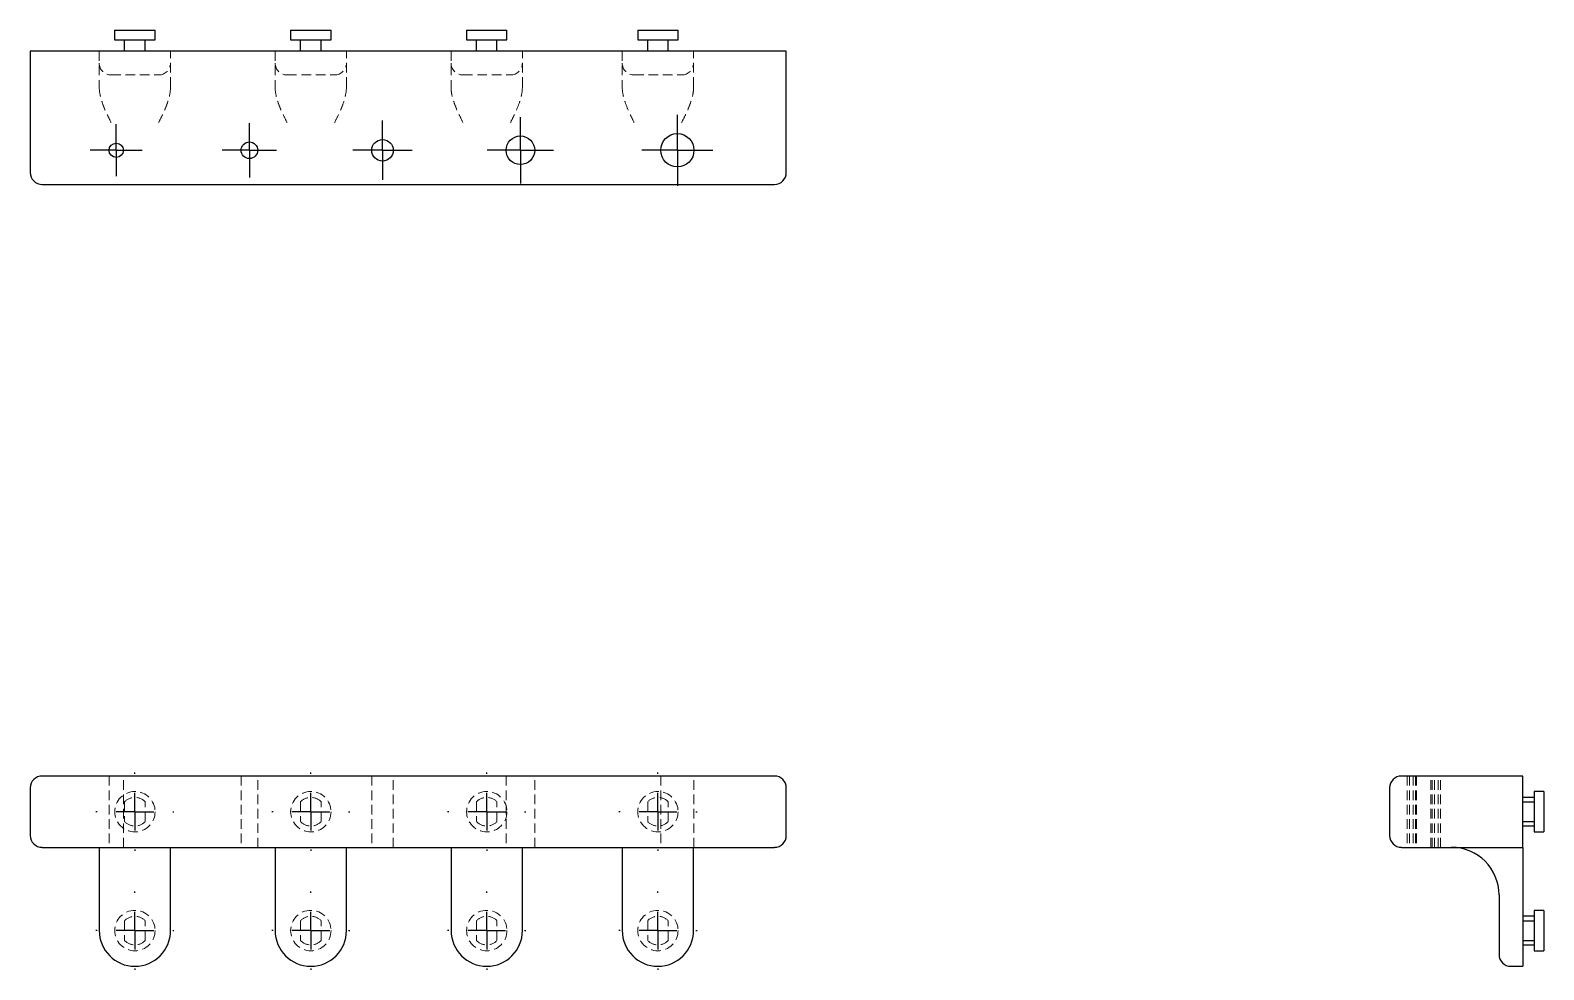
# Model space of a CAD drawing. Header units: millimetres. Extents: x 33 to 233, y 44 to 168.
import ezdxf

# ---------------------------------------------------------------- set-up
doc = ezdxf.new("R2010")
doc.units = ezdxf.units.MM
doc.linetypes.add('HIDDEN', pattern=[1.905, 1.27, -0.635])
doc.layers.add('10', color=7, linetype='Continuous')

# ---------------------------------------------------------------- blocks, each defined once
blk = doc.blocks.new('SW_CENTERMARKSYMBOL_0')
at = {"layer": '10', "color": 0}
for p, q in [((0, 5), (0, 5.17)), ((0, 0), (0, 2.5)), ((-5, 0), (-5.17, 0)), ((0, 0), (-2.5, 0)), ((0, 0), (0, -2.5)), ((0, 0), (2.5, 0)), ((5, 0), (5.17, 0)), ((0, -5), (0, -5.17))]:
    blk.add_line(p, q, dxfattribs=at)
blk = doc.blocks.new('SW_CENTERMARKSYMBOL_1')
at = {"layer": '10', "color": 0}
for p, q in [((0, 5), (0, 5.17)), ((0, 0), (0, 2.5)), ((-5, 0), (-5.17, 0)), ((0, 0), (-2.5, 0)), ((0, 0), (0, -2.5)), ((0, 0), (2.5, 0)), ((5, 0), (5.17, 0)), ((0, -5), (0, -5.17))]:
    blk.add_line(p, q, dxfattribs=at)
blk = doc.blocks.new('SW_CENTERMARKSYMBOL_2')
at = {"layer": '10', "color": 0}
for p, q in [((0, 5), (0, 5.17)), ((0, 0), (0, 2.5)), ((-5, 0), (-5.17, 0)), ((0, 0), (-2.5, 0)), ((0, 0), (0, -2.5)), ((0, 0), (2.5, 0)), ((5, 0), (5.17, 0)), ((0, -5), (0, -5.17))]:
    blk.add_line(p, q, dxfattribs=at)
blk = doc.blocks.new('SW_CENTERMARKSYMBOL_3')
at = {"layer": '10', "color": 0}
for p, q in [((0, 5), (0, 5.17)), ((0, 0), (0, 2.5)), ((-5, 0), (-5.17, 0)), ((0, 0), (-2.5, 0)), ((0, 0), (0, -2.5)), ((0, 0), (2.5, 0)), ((5, 0), (5.17, 0)), ((0, -5), (0, -5.17))]:
    blk.add_line(p, q, dxfattribs=at)
blk = doc.blocks.new('SW_CENTERMARKSYMBOL_4')
at = {"layer": '10', "color": 0}
for p, q in [((0, 5), (0, 5.17)), ((0, 0), (0, 2.5)), ((-5, 0), (-5.17, 0)), ((0, 0), (-2.5, 0)), ((0, 0), (0, -2.5)), ((0, 0), (2.5, 0)), ((5, 0), (5.17, 0)), ((0, -5), (0, -5.17))]:
    blk.add_line(p, q, dxfattribs=at)
blk = doc.blocks.new('SW_CENTERMARKSYMBOL_5')
at = {"layer": '10', "color": 0}
for p, q in [((0, 5), (0, 5.17)), ((0, 0), (0, 2.5)), ((-5, 0), (-5.17, 0)), ((0, 0), (-2.5, 0)), ((0, 0), (0, -2.5)), ((0, 0), (2.5, 0)), ((5, 0), (5.17, 0)), ((0, -5), (0, -5.17))]:
    blk.add_line(p, q, dxfattribs=at)
blk = doc.blocks.new('SW_CENTERMARKSYMBOL_6')
at = {"layer": '10', "color": 0}
for p, q in [((0, 5), (0, 5.17)), ((0, 0), (0, 2.5)), ((-5, 0), (-5.17, 0)), ((0, 0), (-2.5, 0)), ((0, 0), (0, -2.5)), ((0, 0), (2.5, 0)), ((5, 0), (5.17, 0)), ((0, -5), (0, -5.17))]:
    blk.add_line(p, q, dxfattribs=at)
blk = doc.blocks.new('SW_CENTERMARKSYMBOL_7')
at = {"layer": '10', "color": 0}
for p, q in [((0, 5), (0, 5.17)), ((0, 0), (0, 2.5)), ((-5, 0), (-5.17, 0)), ((0, 0), (-2.5, 0)), ((0, 0), (0, -2.5)), ((0, 0), (2.5, 0)), ((5, 0), (5.17, 0)), ((0, -5), (0, -5.17))]:
    blk.add_line(p, q, dxfattribs=at)
blk = doc.blocks.new('SW_CENTERMARKSYMBOL_8')
at = {"layer": '10', "color": 0}
for p, q in [((0, 2.5), (0, 4.39)), ((0, 0), (0, 2.5)), ((-2.5, 0), (-4.39, 0)), ((0, 0), (-2.5, 0)), ((0, 0), (0, -2.5)), ((0, 0), (2.5, 0)), ((2.5, 0), (4.39, 0)), ((0, -2.5), (0, -4.39))]:
    blk.add_line(p, q, dxfattribs=at)
blk = doc.blocks.new('SW_CENTERMARKSYMBOL_9')
at = {"layer": '10', "color": 0}
for p, q in [((0, 2.5), (0, 3.6)), ((0, 0), (0, 2.5)), ((-2.5, 0), (-3.6, 0)), ((0, 0), (-2.5, 0)), ((0, 0), (0, -2.5)), ((0, 0), (2.5, 0)), ((2.5, 0), (3.6, 0)), ((0, -2.5), (0, -3.6))]:
    blk.add_line(p, q, dxfattribs=at)
blk = doc.blocks.new('SW_CENTERMARKSYMBOL_10')
at = {"layer": '10', "color": 0}
for p, q in [((0, 2.5), (0, 3.92)), ((0, 0), (0, 2.5)), ((-2.5, 0), (-3.92, 0)), ((0, 0), (-2.5, 0)), ((0, 0), (0, -2.5)), ((0, 0), (2.5, 0)), ((2.5, 0), (3.92, 0)), ((0, -2.5), (0, -3.92))]:
    blk.add_line(p, q, dxfattribs=at)
blk = doc.blocks.new('SW_CENTERMARKSYMBOL_11')
at = {"layer": '10', "color": 0}
for p, q in [((0, 2.5), (0, 3.44)), ((0, 0), (0, 2.5)), ((-2.5, 0), (-3.44, 0)), ((0, 0), (-2.5, 0)), ((0, 0), (0, -2.5)), ((0, 0), (2.5, 0)), ((2.5, 0), (3.44, 0)), ((0, -2.5), (0, -3.44))]:
    blk.add_line(p, q, dxfattribs=at)
blk = doc.blocks.new('SW_CENTERMARKSYMBOL_12')
at = {"layer": '10', "color": 0}
for p, q in [((0, 2.5), (0, 4.7)), ((0, 0), (0, 2.5)), ((-2.5, 0), (-4.7, 0)), ((0, 0), (-2.5, 0)), ((0, 0), (0, -2.5)), ((0, 0), (2.5, 0)), ((2.5, 0), (4.7, 0)), ((0, -2.5), (0, -4.7))]:
    blk.add_line(p, q, dxfattribs=at)

msp = doc.modelspace()

# ---------------------------------------------------------------- linework, layer by layer
at = {"color": 7, "linetype": 'Continuous', "lineweight": 25}
for p, q in [((44.16, 168.19), (44.16, 166.93)), ((44.16, 168.19), (49.51, 168.19)), ((49.51, 166.93), (49.51, 168.19)), ((67.43, 168.19), (67.43, 166.93)), ((67.43, 168.19), (72.78, 168.19)), ((72.78, 166.93), (72.78, 168.19)), ((90.7, 168.19), (90.7, 166.93)), ((90.7, 168.19), (96.05, 168.19)), ((96.05, 166.93), (96.05, 168.19)), ((113.35, 168.19), (113.35, 166.93)), ((113.35, 168.19), (118.69, 168.19)), ((118.69, 166.93), (118.69, 168.19)), ((44.16, 166.93), (49.51, 166.93)), ((45.48, 165.42), (45.48, 166.93)), ((48.19, 165.42), (48.19, 166.93)), ((67.43, 166.93), (72.78, 166.93)), ((68.75, 165.42), (68.75, 166.93)), ((71.46, 165.42), (71.46, 166.93)), ((90.7, 166.93), (96.05, 166.93)), ((92.03, 165.42), (92.03, 166.93)), ((94.73, 165.42), (94.73, 166.93)), ((113.35, 166.93), (118.69, 166.93)), ((114.67, 165.42), (114.67, 166.93)), ((117.37, 165.42), (117.37, 166.93)), ((33, 165.42), (33, 149.38)), ((34.57, 165.42), (33, 165.42)), ((131.43, 165.42), (34.57, 165.42)), ((133, 165.42), (131.43, 165.42)), ((133, 149.38), (133, 165.42)), ((34.57, 147.81), (131.43, 147.81)), ((131.43, 69.58), (34.57, 69.58)), ((230.42, 69.58), (214.38, 69.58)), ((230.42, 68.01), (230.42, 69.58)), ((33, 68.01), (33, 61.72)), ((133, 61.72), (133, 68.01)), ((212.81, 68.01), (212.81, 61.72)), ((230.42, 61.72), (230.42, 68.01)), ((231.93, 66.75), (230.42, 66.75)), ((230.42, 66.18), (231.93, 66.18)), ((233.19, 67.53), (231.93, 67.53)), ((231.93, 67.53), (231.93, 62.19)), ((233.19, 67.53), (233.19, 62.19)), ((230.42, 63.55), (231.93, 63.55)), ((230.42, 62.97), (231.93, 62.97)), ((231.93, 62.19), (233.19, 62.19)), ((34.57, 60.14), (131.43, 60.14)), ((42.12, 60.14), (42.12, 53.86)), ((51.55, 53.86), (51.55, 60.14)), ((65.39, 60.14), (65.39, 53.86)), ((74.82, 53.86), (74.82, 60.14)), ((88.66, 60.14), (88.66, 53.86)), ((98.09, 53.86), (98.09, 60.14)), ((111.3, 60.14), (111.3, 53.86)), ((120.74, 53.86), (120.74, 60.14)), ((214.38, 60.14), (230.42, 60.14)), ((230.42, 60.14), (230.42, 61.72)), ((230.42, 60.14), (230.42, 49.14)), ((42.12, 53.86), (42.12, 49.14)), ((51.55, 49.14), (51.55, 53.86)), ((65.39, 53.86), (65.39, 49.14)), ((74.82, 49.14), (74.82, 53.86)), ((88.66, 53.86), (88.66, 49.14)), ((98.09, 49.14), (98.09, 53.86)), ((111.3, 53.86), (111.3, 49.14)), ((120.74, 49.14), (120.74, 53.86)), ((227.28, 53.86), (227.28, 49.14)), ((231.93, 51.03), (230.42, 51.03)), ((230.42, 50.45), (231.93, 50.45)), ((233.19, 51.81), (231.93, 51.81)), ((231.93, 51.81), (231.93, 46.47)), ((233.19, 51.81), (233.19, 46.47)), ((227.28, 49.14), (227.28, 45.99)), ((230.42, 49.14), (230.42, 44.42)), ((230.42, 47.82), (231.93, 47.82)), ((230.42, 47.25), (231.93, 47.25)), ((231.93, 46.47), (233.19, 46.47)), ((228.85, 44.42), (230.42, 44.42))]:
    msp.add_line(p, q, dxfattribs=at)
at = {"color": 7, "linetype": 'HIDDEN', "lineweight": 18}
for p, q in [((42.12, 165.42), (42.12, 160.7)), ((51.55, 160.7), (51.55, 165.42)), ((65.39, 165.42), (65.39, 160.7)), ((74.82, 160.7), (74.82, 165.42)), ((88.66, 165.42), (88.66, 160.7)), ((98.09, 160.7), (98.09, 165.42)), ((111.3, 165.42), (111.3, 160.7)), ((120.74, 160.7), (120.74, 165.42)), ((43.69, 162.28), (49.98, 162.28)), ((66.96, 162.28), (73.25, 162.28)), ((90.23, 162.28), (96.52, 162.28)), ((112.87, 162.28), (119.16, 162.28)), ((43.43, 69.58), (43.43, 60.14)), ((45.32, 60.14), (45.32, 69.58)), ((60.88, 69.58), (60.88, 60.14)), ((63.08, 60.14), (63.08, 69.58)), ((78.18, 69.58), (78.18, 60.14)), ((81.01, 60.14), (81.01, 69.58)), ((95.95, 69.58), (95.95, 60.14)), ((99.72, 60.14), (99.72, 69.58)), ((116.39, 69.58), (116.39, 60.14)), ((120.79, 60.14), (120.79, 69.58)), ((215.12, 69.58), (215.12, 60.14)), ((215.44, 69.58), (215.44, 60.14)), ((215.91, 69.58), (215.91, 60.14)), ((216.22, 69.58), (216.22, 60.14)), ((216.38, 69.58), (216.38, 60.14)), ((218.27, 60.14), (218.27, 69.58)), ((218.42, 60.14), (218.42, 69.58)), ((218.74, 60.14), (218.74, 69.58)), ((219.21, 60.14), (219.21, 69.58)), ((219.52, 60.14), (219.52, 69.58)), ((45.48, 66.18), (45.48, 63.55)), ((48.19, 63.55), (48.19, 66.18)), ((68.75, 66.18), (68.75, 63.55)), ((71.46, 63.55), (71.46, 66.18)), ((92.03, 66.18), (92.03, 63.55)), ((94.73, 63.55), (94.73, 66.18)), ((114.67, 66.18), (114.67, 63.55)), ((117.37, 63.55), (117.37, 66.18)), ((45.48, 50.45), (45.48, 47.82)), ((48.19, 47.82), (48.19, 50.45)), ((68.75, 50.45), (68.75, 47.82)), ((71.46, 47.82), (71.46, 50.45)), ((92.03, 50.45), (92.03, 47.82)), ((94.73, 47.82), (94.73, 50.45)), ((114.67, 50.45), (114.67, 47.82)), ((117.37, 47.82), (117.37, 50.45))]:
    msp.add_line(p, q, dxfattribs=at)
at = {"color": 7, "linetype": 'Continuous', "lineweight": 25}
for centre, radius in [((97.83, 152.32), 1.89), ((118.59, 152.32), 2.2), ((44.37, 152.32), 0.943), ((61.98, 152.32), 1.1), ((79.59, 152.32), 1.42)]:
    msp.add_circle(centre, radius, dxfattribs=at)
at = {"color": 7, "linetype": 'HIDDEN', "lineweight": 18}
for centre in [(46.84, 64.86), (70.11, 64.86), (93.38, 64.86), (116.02, 64.86), (46.84, 49.14), (70.11, 49.14), (93.38, 49.14), (116.02, 49.14)]:
    msp.add_circle(centre, 2.67, dxfattribs=at)
for centre, radius, start, end in [((43.69, 163.85), 1.57, 180, 270), ((49.98, 163.85), 1.57, 270, 0), ((66.96, 163.85), 1.57, 180, 270), ((73.25, 163.85), 1.57, 270, 0), ((90.23, 163.85), 1.57, 180, 270), ((96.52, 163.85), 1.57, 270, 0), ((112.87, 163.85), 1.57, 180, 270), ((119.16, 163.85), 1.57, 270, 0), ((46.84, 64.86), 1.89, 44.22, 135.78), ((70.11, 64.86), 1.89, 44.22, 135.78), ((93.38, 64.86), 1.89, 44.22, 135.78), ((116.02, 64.86), 1.89, 44.22, 135.78), ((46.84, 64.86), 1.89, 224.22, 315.78), ((70.11, 64.86), 1.89, 224.22, 315.78), ((93.38, 64.86), 1.89, 224.22, 315.78), ((116.02, 64.86), 1.89, 224.22, 315.78), ((46.84, 49.14), 1.89, 44.22, 135.78), ((70.11, 49.14), 1.89, 44.22, 135.78), ((93.38, 49.14), 1.89, 44.22, 135.78), ((116.02, 49.14), 1.89, 44.22, 135.78), ((46.84, 49.14), 1.89, 224.22, 315.78), ((70.11, 49.14), 1.89, 224.22, 315.78), ((93.38, 49.14), 1.89, 224.22, 315.78), ((116.02, 49.14), 1.89, 224.22, 315.78)]:
    msp.add_arc(centre, radius, start, end, dxfattribs=at)
at = {"color": 7, "linetype": 'Continuous', "lineweight": 25}
for centre, radius, start, end in [((34.57, 149.38), 1.57, 180, 270), ((131.43, 149.38), 1.57, 270, 0), ((34.57, 68.01), 1.57, 90, 180), ((131.43, 68.01), 1.57, 0, 90), ((214.38, 68.01), 1.57, 90, 180), ((34.57, 61.72), 1.57, 180, 270), ((131.43, 61.72), 1.57, 270, 0), ((214.38, 61.72), 1.57, 180, 270), ((220.99, 53.86), 6.29, 0, 90), ((46.84, 49.14), 4.72, 180, 0), ((70.11, 49.14), 4.72, 180, 0), ((93.38, 49.14), 4.72, 180, 0), ((116.02, 49.14), 4.72, 180, 0), ((228.85, 45.99), 1.57, 180, 270)]:
    msp.add_arc(centre, radius, start, end, dxfattribs=at)
at = {"color": 7, "linetype": 'HIDDEN', "lineweight": 18}
for points in [[(42.12, 160.7), (42.12, 160.28), (42.18, 159.87), (42.37, 159.06), (42.5, 158.66), (42.79, 157.87), (42.96, 157.49), (43.32, 156.74), (43.51, 156.36), (43.69, 155.99)], [(51.55, 160.7), (51.55, 160.28), (51.49, 159.87), (51.31, 159.06), (51.18, 158.66), (50.88, 157.87), (50.71, 157.49), (50.36, 156.74), (50.17, 156.36), (49.98, 155.99)], [(65.39, 160.7), (65.39, 160.28), (65.45, 159.87), (65.64, 159.06), (65.77, 158.66), (66.06, 157.87), (66.23, 157.49), (66.59, 156.74), (66.78, 156.36), (66.96, 155.99)], [(74.82, 160.7), (74.82, 160.28), (74.76, 159.87), (74.58, 159.06), (74.45, 158.66), (74.15, 157.87), (73.98, 157.49), (73.63, 156.74), (73.44, 156.36), (73.25, 155.99)], [(88.66, 160.7), (88.66, 160.28), (88.72, 159.87), (88.91, 159.06), (89.04, 158.66), (89.33, 157.87), (89.5, 157.49), (89.86, 156.74), (90.05, 156.36), (90.23, 155.99)], [(98.09, 160.7), (98.09, 160.28), (98.04, 159.87), (97.85, 159.06), (97.72, 158.66), (97.42, 157.87), (97.25, 157.49), (96.9, 156.74), (96.71, 156.36), (96.52, 155.99)], [(111.3, 160.7), (111.3, 160.28), (111.36, 159.87), (111.55, 159.06), (111.68, 158.66), (111.98, 157.87), (112.14, 157.49), (112.5, 156.74), (112.69, 156.36), (112.87, 155.99)], [(120.74, 160.7), (120.74, 160.28), (120.68, 159.87), (120.49, 159.06), (120.36, 158.66), (120.06, 157.87), (119.89, 157.49), (119.54, 156.74), (119.35, 156.36), (119.16, 155.99)]]:
    msp.add_open_spline(points, degree=3, knots=[0, 0, 0, 0, 0.25, 0.25, 0.5, 0.5, 0.75, 0.75, 1, 1, 1, 1], dxfattribs=at)

# ---------------------------------------------------------------- block references
at = {"layer": '10'}
for name, p in [('SW_CENTERMARKSYMBOL_10', (79.59, 152.32)), ('SW_CENTERMARKSYMBOL_8', (97.83, 152.32)), ('SW_CENTERMARKSYMBOL_12', (118.59, 152.32)), ('SW_CENTERMARKSYMBOL_11', (44.37, 152.32)), ('SW_CENTERMARKSYMBOL_9', (61.98, 152.32)), ('SW_CENTERMARKSYMBOL_2', (46.84, 64.86)), ('SW_CENTERMARKSYMBOL_0', (70.11, 64.86)), ('SW_CENTERMARKSYMBOL_1', (93.38, 64.86)), ('SW_CENTERMARKSYMBOL_3', (116.02, 64.86)), ('SW_CENTERMARKSYMBOL_6', (46.84, 49.14)), ('SW_CENTERMARKSYMBOL_4', (70.11, 49.14)), ('SW_CENTERMARKSYMBOL_5', (93.38, 49.14)), ('SW_CENTERMARKSYMBOL_7', (116.02, 49.14))]:
    msp.add_blockref(name, p, dxfattribs=at)

doc.saveas('drawing.dxf')
